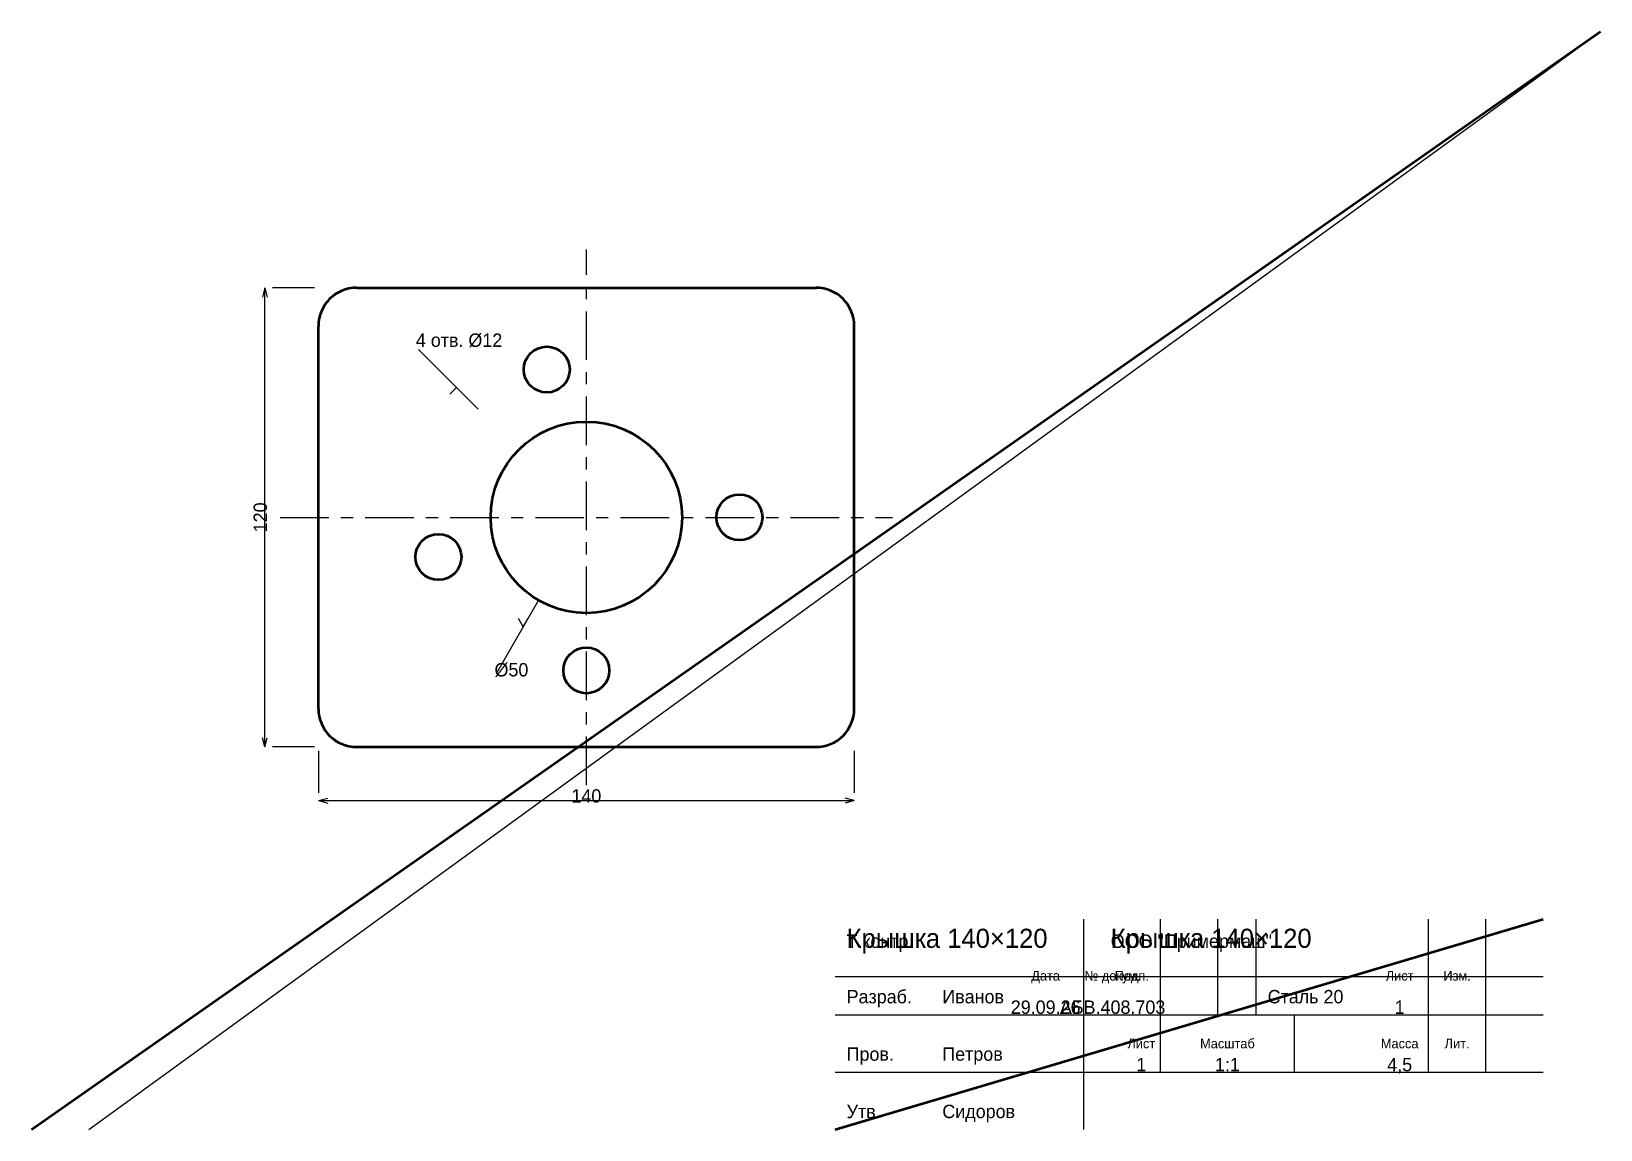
# Model space of a CAD drawing. Header units: millimetres. Extents: x 5 to 415, y 5 to 292.
import ezdxf
from ezdxf.enums import TextEntityAlignment as Align

# ---------------------------------------------------------------- set-up
doc = ezdxf.new("R2010")
doc.units = ezdxf.units.MM
doc.linetypes.add('CENTER', pattern=[22.225, 12.7, -3.175, 3.175, -3.175])
for name, color, linetype, lineweight in [('AXIS', 7, 'CENTER', 25), ('DIMS', 7, 'CONTINUOUS', 25), ('MAIN', 7, 'CONTINUOUS', 50), ('TEXT', 7, 'CONTINUOUS', 25), ('THIN', 7, 'CONTINUOUS', 25)]:
    doc.layers.add(name, color=color, linetype=linetype, lineweight=lineweight)

msp = doc.modelspace()

# ---------------------------------------------------------------- linework, layer by layer
at = {"layer": 'AXIS', "linetype": 'CENTER', "lineweight": 25}
for p, q in [((150, 95), (150, 235)), ((70, 165), (230, 165))]:
    msp.add_line(p, q, dxfattribs=at)
at = {"layer": 'DIMS', "linetype": 'CONTINUOUS', "lineweight": 25}
for p, q in [((66, 225), (65.353, 222.585)), ((66, 105), (66, 225)), ((66, 225), (66.647, 222.585)), ((79, 225), (68, 225)), ((116.059, 198.941), (106.159, 208.841)), ((116.059, 198.941), (114.291, 197.173)), ((121.716, 193.284), (116.059, 198.941)), ((116.059, 198.941), (117.827, 197.173)), ((137.5, 143.349), (133.5, 136.421)), ((133.5, 136.421), (126.5, 124.297)), ((133.5, 136.421), (132.25, 138.586)), ((133.5, 136.421), (134.75, 138.586)), ((66, 105), (65.353, 107.415)), ((66, 105), (66.647, 107.415)), ((79, 105), (68, 105)), ((80, 104), (80, 93)), ((220, 104), (220, 93)), ((80, 91), (82.415, 91.647)), ((80, 91), (220, 91)), ((80, 91), (82.415, 90.353)), ((220, 91), (217.585, 91.647)), ((220, 91), (217.585, 90.353))]:
    msp.add_line(p, q, dxfattribs=at)
at = {"layer": 'MAIN', "linetype": 'CONTINUOUS', "lineweight": 50}
for p, q in [((5, 5), (415, 292)), ((90, 225), (210, 225)), ((80, 115), (80, 215)), ((220, 115), (220, 215)), ((90, 105), (210, 105)), ((215, 5), (400, 60))]:
    msp.add_line(p, q, dxfattribs=at)
for centre, radius in [((139.647, 203.637), 6), ((150, 165), 25), ((190, 165), 6), ((111.363, 154.647), 6), ((150, 125), 6)]:
    msp.add_circle(centre, radius, dxfattribs=at)
for centre, start, end in [((90, 215), 90, 180), ((210, 215), 0, 90), ((90, 115), 180, 270), ((210, 115), 270, 360)]:
    msp.add_arc(centre, 10, start, end, dxfattribs=at)
at = {"layer": 'THIN', "linetype": 'CONTINUOUS', "lineweight": 25}
for p, q in [((20, 5), (415, 292)), ((280, 5), (280, 60)), ((300, 35), (300, 60)), ((315, 35), (315, 60)), ((325, 35), (325, 60)), ((370, 35), (370, 60)), ((385, 35), (385, 60)), ((215, 45), (400, 45)), ((215, 35), (400, 35)), ((300, 20), (300, 35)), ((335, 20), (335, 35)), ((370, 20), (370, 35)), ((385, 20), (385, 35)), ((215, 20), (400, 20))]:
    msp.add_line(p, q, dxfattribs=at)

# ---------------------------------------------------------------- texts
at = {"layer": 'DIMS', "linetype": 'CONTINUOUS', "lineweight": 25}
for s, p in [('4 отв. %%c12', (105.452, 209.548)), ('%%c50', (126, 123.431))]:
    msp.add_text(s, height=3.5, dxfattribs=at).set_placement(p)
msp.add_text('120', height=3.5, rotation=90, dxfattribs=at).set_placement((64.8, 165), align=Align.MIDDLE_CENTER)
msp.add_text('140', height=3.5, dxfattribs=at).set_placement((150, 92.2), align=Align.MIDDLE_CENTER)
at = {"layer": 'TEXT', "linetype": 'CONTINUOUS', "lineweight": 25}
for s, height, p in [('Крышка 140×120', 5, (218, 52.5)), ('Крышка 140×120', 5, (287, 52.5)), ('Т.контр.', 3.5, (218, 52.5)), ('ООО "Примермаш"', 3.5, (287, 52.5)), ('Разраб.', 3.5, (218, 38)), ('Иванов', 3.5, (243, 38)), ('Сталь 20', 3.5, (328, 38)), ('Пров.', 3.5, (218, 23)), ('Петров', 3.5, (243, 23)), ('Утв.', 3.5, (218, 8)), ('Сидоров', 3.5, (243, 8))]:
    msp.add_text(s, height=height, dxfattribs=at).set_placement(p)
for s, height, p in [('Дата', 2.5, (270, 45.2)), ('№ докум.', 2.5, (287.5, 45.2)), ('Подп.', 2.5, (292.5, 45.2)), ('Лист', 2.5, (362.5, 45.2)), ('Изм.', 2.5, (377.5, 45.2)), ('29.09.26', 3.5, (270, 37)), ('АБВ.408.703', 3.5, (287.5, 37)), ('1', 3.5, (362.5, 37)), ('Лист', 2.5, (295, 27.5)), ('Масштаб', 2.5, (317.5, 27.5)), ('Масса', 2.5, (362.5, 27.5)), ('Лит.', 2.5, (377.5, 27.5)), ('1', 3.5, (295, 22)), ('1:1', 3.5, (317.5, 22)), ('4,5', 3.5, (362.5, 22))]:
    msp.add_text(s, height=height, dxfattribs=at).set_placement(p, align=Align.MIDDLE_CENTER)

doc.saveas('drawing.dxf')
